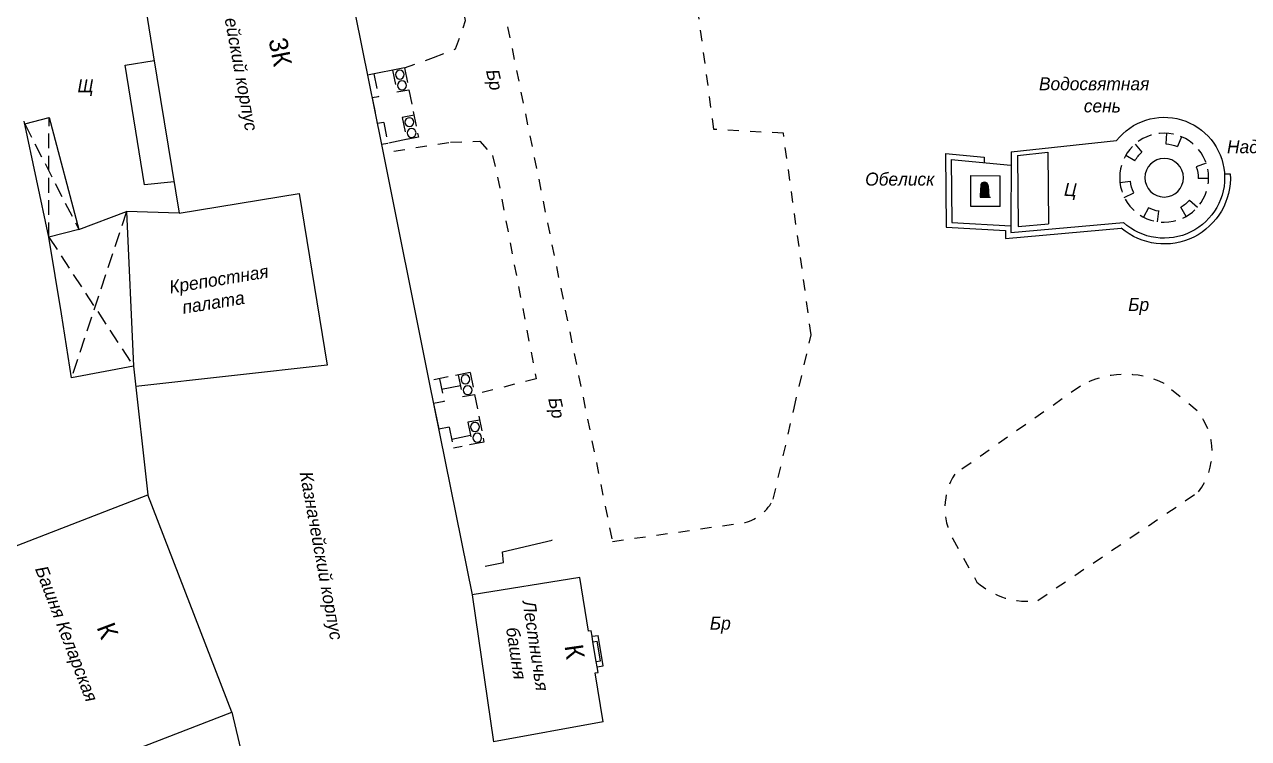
# Model space of a CAD drawing. Header units: metres. Extents: x 2227888 to 2228620, y 529759 to 530801.
# Drawn here: x 2228154.6 to 2228237.2, y 530318.9 to 530367.1 of the extents above; entities that cross this region are included whole.
import ezdxf

# ---------------------------------------------------------------- set-up
doc = ezdxf.new("R2010")
doc.units = ezdxf.units.M
doc.header["$LTSCALE"] = 0.5
for name, pattern in [('189_3', [3, 1.5, -1.5]), ('22', [3, 2, -1]), ('CONTI', [0]), ('L2X1', [3, 2, -1])]:
    doc.linetypes.add(name, pattern=pattern)
doc.layers.add('ИИ_ЗДАНИЯ_СООРУЖЕНИЯ_025', color=7, linetype='Continuous', lineweight=25)
doc.layers.add('КУЛЬТ_РИТУАЛ', color=252, linetype='CONTI')
doc.layers.add('ТРОТУАРЫ', color=252, linetype='CONTI')
doc.layers.get('0').off()
doc.styles.add('БМ431', font='', dxfattribs={"height": 0.875})
doc.styles.add('рубленый', font='', dxfattribs={"height": 1})
doc.styles.get('БМ431').set_extended_font_data('Bm431', italic=True)
doc.styles.get('рубленый').set_extended_font_data('P131')
doc.linetypes.add('119_3', pattern='A,6,-2,[12,GUGK.shx,S=1,R=0,X=0,Y=0],6,[12,GUGK.shx,S=1,R=180,X=0,Y=0],-2', length=16)
doc.linetypes.add('280', pattern='A,2,[9,GUGK.shx,S=0.25,R=0,X=0,Y=0.5],2,0', length=4)
doc.linetypes.add('84a_2', pattern='A,0.001,[5,GUGK.shx,S=0.9,R=225,X=0,Y=0],0.5,[5,GUGK.shx,S=0.4,R=225,X=0,Y=0],0.5', length=1.001)

# ---------------------------------------------------------------- blocks, each defined once
blk = doc.blocks.new('g067_1')
at = {"linetype": 'Continuous'}
for p, q in [((-0.288, 0.307), (0.231, 0.826)), ((-0.287, 0.322), (0.228, 0.837)), ((-0.287, 0.32), (0.228, 0.835)), ((-0.287, 0.318), (0.229, 0.834)), ((-0.287, 0.316), (0.229, 0.833)), ((-0.287, 0.315), (0.23, 0.831)), ((-0.287, 0.313), (0.23, 0.83)), ((-0.287, 0.311), (0.231, 0.829)), ((-0.287, 0.309), (0.231, 0.827)), ((-0.286, 0.337), (0.224, 0.847)), ((-0.286, 0.335), (0.225, 0.846)), ((-0.286, 0.333), (0.225, 0.844)), ((-0.286, 0.332), (0.226, 0.843)), ((-0.286, 0.33), (0.226, 0.842)), ((-0.286, 0.328), (0.226, 0.84)), ((-0.286, 0.326), (0.227, 0.839)), ((-0.286, 0.324), (0.227, 0.838)), ((-0.285, 0.352), (0.22, 0.857)), ((-0.285, 0.351), (0.22, 0.856)), ((-0.285, 0.349), (0.221, 0.854)), ((-0.285, 0.347), (0.221, 0.853)), ((-0.285, 0.345), (0.222, 0.852)), ((-0.285, 0.343), (0.222, 0.851)), ((-0.285, 0.341), (0.223, 0.849)), ((-0.285, 0.339), (0.224, 0.848)), ((-0.284, 0.368), (0.215, 0.866)), ((-0.284, 0.366), (0.216, 0.865)), ((-0.284, 0.364), (0.216, 0.864)), ((-0.284, 0.362), (0.217, 0.863)), ((-0.284, 0.36), (0.218, 0.862)), ((-0.284, 0.358), (0.218, 0.86)), ((-0.284, 0.356), (0.219, 0.859)), ((-0.284, 0.354), (0.219, 0.858)), ((-0.283, 0.381), (0.211, 0.874)), ((-0.283, 0.379), (0.212, 0.873)), ((-0.283, 0.377), (0.212, 0.872)), ((-0.283, 0.375), (0.213, 0.871)), ((-0.283, 0.373), (0.213, 0.87)), ((-0.283, 0.371), (0.214, 0.869)), ((-0.283, 0.369), (0.215, 0.867)), ((-0.282, 0.396), (0.206, 0.883)), ((-0.282, 0.394), (0.206, 0.882)), ((-0.282, 0.392), (0.207, 0.881)), ((-0.282, 0.39), (0.208, 0.88)), ((-0.282, 0.388), (0.208, 0.879)), ((-0.282, 0.387), (0.209, 0.878)), ((-0.282, 0.385), (0.21, 0.877)), ((-0.282, 0.383), (0.21, 0.875)), ((-0.281, 0.411), (0.2, 0.892)), ((-0.281, 0.409), (0.201, 0.891)), ((-0.281, 0.407), (0.202, 0.89)), ((-0.281, 0.405), (0.202, 0.889)), ((-0.281, 0.404), (0.203, 0.888)), ((-0.281, 0.402), (0.204, 0.887)), ((-0.281, 0.4), (0.204, 0.885)), ((-0.281, 0.398), (0.205, 0.884)), ((-0.28, 0.426), (0.194, 0.9)), ((-0.28, 0.424), (0.195, 0.899)), ((-0.28, 0.423), (0.196, 0.898)), ((-0.28, 0.421), (0.197, 0.897)), ((-0.28, 0.419), (0.197, 0.896)), ((-0.28, 0.417), (0.198, 0.895)), ((-0.28, 0.415), (0.199, 0.894)), ((-0.28, 0.413), (0.199, 0.893)), ((-0.279, 0.441), (0.188, 0.908)), ((-0.279, 0.44), (0.189, 0.907)), ((-0.279, 0.438), (0.19, 0.906)), ((-0.279, 0.436), (0.191, 0.905)), ((-0.279, 0.434), (0.191, 0.904)), ((-0.279, 0.432), (0.192, 0.903)), ((-0.279, 0.43), (0.193, 0.902)), ((-0.279, 0.428), (0.194, 0.901)), ((-0.278, 0.457), (0.182, 0.916)), ((-0.278, 0.455), (0.183, 0.915)), ((-0.278, 0.453), (0.184, 0.914)), ((-0.278, 0.451), (0.184, 0.913)), ((-0.278, 0.449), (0.185, 0.912)), ((-0.278, 0.447), (0.186, 0.911)), ((-0.278, 0.445), (0.187, 0.91)), ((-0.278, 0.443), (0.188, 0.909)), ((-0.277, 0.472), (0.175, 0.924)), ((-0.277, 0.47), (0.176, 0.923)), ((-0.277, 0.468), (0.177, 0.922)), ((-0.277, 0.466), (0.178, 0.921)), ((-0.277, 0.464), (0.179, 0.92)), ((-0.277, 0.462), (0.179, 0.919)), ((-0.277, 0.46), (0.18, 0.918)), ((-0.277, 0.458), (0.181, 0.917)), ((-0.276, 0.487), (0.168, 0.931)), ((-0.276, 0.485), (0.169, 0.93)), ((-0.276, 0.483), (0.17, 0.929)), ((-0.276, 0.481), (0.171, 0.928)), ((-0.276, 0.479), (0.172, 0.927)), ((-0.276, 0.477), (0.173, 0.926)), ((-0.276, 0.476), (0.174, 0.925)), ((-0.276, 0.474), (0.174, 0.924)), ((-0.275, 0.502), (0.161, 0.938)), ((-0.275, 0.5), (0.162, 0.937)), ((-0.275, 0.498), (0.163, 0.936)), ((-0.275, 0.496), (0.164, 0.935)), ((-0.275, 0.494), (0.165, 0.934)), ((-0.275, 0.493), (0.166, 0.933)), ((-0.275, 0.491), (0.166, 0.932)), ((-0.275, 0.489), (0.167, 0.932)), ((-0.274, 0.517), (0.154, 0.944)), ((-0.274, 0.515), (0.154, 0.943)), ((-0.274, 0.513), (0.155, 0.943)), ((-0.274, 0.512), (0.156, 0.942)), ((-0.274, 0.51), (0.157, 0.941)), ((-0.274, 0.508), (0.158, 0.94)), ((-0.274, 0.506), (0.159, 0.939)), ((-0.274, 0.504), (0.16, 0.938)), ((-0.273, 0.532), (0.146, 0.951)), ((-0.273, 0.53), (0.147, 0.95)), ((-0.273, 0.529), (0.148, 0.949)), ((-0.273, 0.527), (0.149, 0.948)), ((-0.273, 0.525), (0.15, 0.947)), ((-0.273, 0.523), (0.151, 0.947)), ((-0.273, 0.521), (0.152, 0.946)), ((-0.273, 0.519), (0.153, 0.945)), ((-0.272, 0.548), (0.138, 0.957)), ((-0.272, 0.546), (0.139, 0.956)), ((-0.272, 0.544), (0.14, 0.955)), ((-0.272, 0.542), (0.141, 0.954)), ((-0.272, 0.54), (0.142, 0.954)), ((-0.272, 0.538), (0.143, 0.953)), ((-0.272, 0.536), (0.144, 0.952)), ((-0.272, 0.534), (0.145, 0.951)), ((-0.271, 0.561), (0.13, 0.962)), ((-0.271, 0.559), (0.131, 0.961)), ((-0.271, 0.557), (0.132, 0.96)), ((-0.271, 0.555), (0.133, 0.96)), ((-0.271, 0.553), (0.134, 0.959)), ((-0.271, 0.551), (0.136, 0.958)), ((-0.271, 0.549), (0.137, 0.957)), ((-0.27, 0.576), (0.122, 0.967)), ((-0.27, 0.574), (0.123, 0.966)), ((-0.27, 0.572), (0.124, 0.966)), ((-0.27, 0.57), (0.125, 0.965)), ((-0.27, 0.568), (0.126, 0.964)), ((-0.27, 0.566), (0.127, 0.964)), ((-0.27, 0.565), (0.128, 0.963)), ((-0.27, 0.563), (0.129, 0.962)), ((-0.269, 0.591), (0.113, 0.972)), ((-0.269, 0.589), (0.114, 0.972)), ((-0.269, 0.587), (0.115, 0.971)), ((-0.269, 0.585), (0.116, 0.97)), ((-0.269, 0.583), (0.117, 0.97)), ((-0.269, 0.582), (0.118, 0.969)), ((-0.269, 0.58), (0.119, 0.968)), ((-0.269, 0.578), (0.12, 0.968)), ((-0.268, 0.606), (0.103, 0.977)), ((-0.268, 0.604), (0.105, 0.977)), ((-0.268, 0.602), (0.106, 0.976)), ((-0.268, 0.601), (0.107, 0.975)), ((-0.268, 0.599), (0.108, 0.975)), ((-0.268, 0.597), (0.109, 0.974)), ((-0.268, 0.595), (0.11, 0.974)), ((-0.268, 0.593), (0.111, 0.973)), ((-0.267, 0.621), (0.094, 0.982)), ((-0.267, 0.619), (0.095, 0.981)), ((-0.267, 0.618), (0.096, 0.981)), ((-0.267, 0.616), (0.097, 0.98)), ((-0.267, 0.614), (0.099, 0.979)), ((-0.267, 0.612), (0.1, 0.979)), ((-0.267, 0.61), (0.101, 0.978)), ((-0.267, 0.608), (0.102, 0.978)), ((-0.266, 0.637), (0.084, 0.986)), ((-0.266, 0.635), (0.085, 0.985)), ((-0.266, 0.633), (0.086, 0.985)), ((-0.266, 0.631), (0.088, 0.984)), ((-0.266, 0.629), (0.089, 0.984)), ((-0.266, 0.627), (0.09, 0.983)), ((-0.266, 0.625), (0.091, 0.983)), ((-0.266, 0.623), (0.092, 0.982)), ((-0.265, 0.652), (0.073, 0.99)), ((-0.265, 0.65), (0.075, 0.989)), ((-0.265, 0.648), (0.076, 0.989)), ((-0.265, 0.646), (0.077, 0.988)), ((-0.265, 0.644), (0.079, 0.988)), ((-0.265, 0.642), (0.08, 0.987)), ((-0.265, 0.64), (0.081, 0.987)), ((-0.265, 0.638), (0.082, 0.986)), ((-0.264, 0.667), (0.063, 0.993)), ((-0.264, 0.665), (0.064, 0.993)), ((-0.264, 0.663), (0.065, 0.992)), ((-0.264, 0.661), (0.067, 0.992)), ((-0.264, 0.659), (0.068, 0.991)), ((-0.264, 0.657), (0.069, 0.991)), ((-0.264, 0.655), (0.071, 0.991)), ((-0.264, 0.654), (0.072, 0.99)), ((-0.263, 0.682), (0.052, 0.996)), ((-0.263, 0.68), (0.053, 0.996)), ((-0.263, 0.678), (0.054, 0.995)), ((-0.263, 0.676), (0.056, 0.995)), ((-0.263, 0.674), (0.057, 0.995)), ((-0.263, 0.673), (0.059, 0.994)), ((-0.263, 0.671), (0.06, 0.994)), ((-0.263, 0.669), (0.061, 0.993)), ((-0.262, 0.697), (0.04, 0.999)), ((-0.262, 0.695), (0.041, 0.998)), ((-0.262, 0.693), (0.043, 0.998)), ((-0.262, 0.691), (0.044, 0.998)), ((-0.262, 0.69), (0.046, 0.997)), ((-0.262, 0.688), (0.047, 0.997)), ((-0.262, 0.686), (0.049, 0.997)), ((-0.262, 0.684), (0.05, 0.996)), ((-0.261, 0.712), (0.028, 1.001)), ((-0.261, 0.71), (0.029, 1)), ((-0.261, 0.709), (0.031, 1)), ((-0.261, 0.707), (0.032, 1)), ((-0.261, 0.705), (0.034, 1)), ((-0.261, 0.703), (0.035, 0.999)), ((-0.261, 0.701), (0.037, 0.999)), ((-0.261, 0.699), (0.038, 0.999)), ((-0.26, 0.727), (0.015, 1.002)), ((-0.26, 0.726), (0.017, 1.002)), ((-0.26, 0.724), (0.018, 1.002)), ((-0.26, 0.722), (0.02, 1.002)), ((-0.26, 0.72), (0.022, 1.001)), ((-0.26, 0.718), (0.023, 1.001)), ((-0.26, 0.716), (0.025, 1.001)), ((-0.26, 0.714), (0.026, 1.001)), ((-0.259, 0.743), (0.002, 1.003)), ((-0.259, 0.741), (0.004, 1.003)), ((-0.259, 0.739), (0.005, 1.003)), ((-0.259, 0.737), (0.007, 1.003)), ((-0.259, 0.735), (0.009, 1.003)), ((-0.259, 0.733), (0.01, 1.003)), ((-0.259, 0.731), (0.012, 1.002)), ((-0.259, 0.729), (0.014, 1.002)), ((-0.258, 0.765), (-0.019, 1.003)), ((-0.258, 0.763), (-0.018, 1.003)), ((-0.258, 0.761), (-0.016, 1.003)), ((-0.258, 0.759), (-0.014, 1.003)), ((-0.258, 0.757), (-0.012, 1.003)), ((-0.258, 0.756), (-0.01, 1.003)), ((-0.258, 0.754), (-0.008, 1.003)), ((-0.258, 0.752), (-0.007, 1.003)), ((-0.258, 0.75), (-0.005, 1.003)), ((-0.258, 0.748), (-0.003, 1.003)), ((-0.258, 0.746), (-0.001, 1.003)), ((-0.258, 0.744), (0, 1.003)), ((-0.257, 0.77), (-0.025, 1.003)), ((-0.257, 0.769), (-0.023, 1.003)), ((-0.257, 0.767), (-0.021, 1.003)), ((-0.257, 0.778), (-0.033, 1.002)), ((-0.257, 0.776), (-0.031, 1.002)), ((-0.257, 0.774), (-0.029, 1.002)), ((-0.257, 0.772), (-0.027, 1.002)), ((-0.256, 0.782), (-0.037, 1.002)), ((-0.256, 0.78), (-0.035, 1.002)), ((-0.256, 0.786), (-0.041, 1.001)), ((-0.256, 0.784), (-0.039, 1.001)), ((-0.255, 0.788), (-0.043, 1.001)), ((-0.255, 0.792), (-0.047, 1)), ((-0.255, 0.79), (-0.045, 1)), ((-0.254, 0.794), (-0.049, 1)), ((-0.254, 0.799), (-0.053, 0.999)), ((-0.254, 0.797), (-0.051, 0.999)), ((-0.253, 0.801), (-0.055, 0.999)), ((-0.253, 0.803), (-0.058, 0.998)), ((-0.252, 0.805), (-0.06, 0.998)), ((-0.252, 0.808), (-0.062, 0.997)), ((-0.251, 0.81), (-0.064, 0.997)), ((-0.251, 0.812), (-0.067, 0.996)), ((-0.25, 0.815), (-0.069, 0.996)), ((-0.25, 0.817), (-0.072, 0.995)), ((-0.249, 0.819), (-0.074, 0.994)), ((-0.248, 0.822), (-0.076, 0.994)), ((-0.247, 0.824), (-0.079, 0.993)), ((-0.247, 0.827), (-0.081, 0.992)), ((-0.246, 0.829), (-0.084, 0.991)), ((-0.245, 0.832), (-0.087, 0.99)), ((-0.244, 0.835), (-0.089, 0.99)), ((-0.243, 0.837), (-0.092, 0.989)), ((-0.242, 0.84), (-0.095, 0.988)), ((-0.241, 0.843), (-0.098, 0.987)), ((-0.24, 0.846), (-0.101, 0.985)), ((-0.239, 0.849), (-0.104, 0.984)), ((-0.237, 0.852), (-0.107, 0.983)), ((-0.236, 0.855), (-0.11, 0.981)), ((-0.235, 0.858), (-0.113, 0.98)), ((-0.233, 0.862), (-0.116, 0.978)), ((-0.231, 0.865), (-0.12, 0.977)), ((-0.229, 0.869), (-0.123, 0.975)), ((-0.227, 0.873), (-0.127, 0.973)), ((-0.225, 0.877), (-0.131, 0.971)), ((-0.223, 0.881), (-0.135, 0.968)), ((-0.22, 0.885), (-0.14, 0.965)), ((-0.217, 0.89), (-0.145, 0.962)), ((-0.213, 0.896), (-0.15, 0.959)), ((-0.209, 0.902), (-0.157, 0.954)), ((-0.203, 0.91), (-0.164, 0.948)), ((-0.192, 0.922), (-0.177, 0.938)), ((-0.308, 0.006), (0.255, 0.568)), ((-0.308, 0.004), (0.255, 0.566)), ((-0.307, 0.021), (0.254, 0.581)), ((-0.307, 0.019), (0.254, 0.58)), ((-0.307, 0.017), (0.254, 0.578)), ((-0.307, 0.015), (0.254, 0.576)), ((-0.307, 0.013), (0.254, 0.575)), ((-0.307, 0.011), (0.254, 0.573)), ((-0.307, 0.01), (0.254, 0.571)), ((-0.307, 0.008), (0.254, 0.57)), ((-0.307, 0.003), (0.255, 0.565)), ((-0.306, 0.036), (0.253, 0.595)), ((-0.306, 0.034), (0.253, 0.593)), ((-0.306, 0.032), (0.253, 0.591)), ((-0.306, 0.03), (0.253, 0.59)), ((-0.306, 0.029), (0.253, 0.588)), ((-0.306, 0.027), (0.253, 0.586)), ((-0.306, 0.025), (0.253, 0.585)), ((-0.306, 0.023), (0.254, 0.583)), ((-0.305, 0.051), (0.252, 0.608)), ((-0.305, 0.049), (0.252, 0.606)), ((-0.305, 0.047), (0.252, 0.604)), ((-0.305, 0.046), (0.252, 0.603)), ((-0.305, 0.044), (0.252, 0.601)), ((-0.305, 0.042), (0.252, 0.599)), ((-0.305, 0.04), (0.253, 0.598)), ((-0.305, 0.038), (0.253, 0.596)), ((-0.305, 0.003), (0.255, 0.563)), ((-0.304, 0.066), (0.251, 0.621)), ((-0.304, 0.065), (0.251, 0.619)), ((-0.304, 0.063), (0.251, 0.618)), ((-0.304, 0.061), (0.251, 0.616)), ((-0.304, 0.059), (0.251, 0.614)), ((-0.304, 0.057), (0.252, 0.613)), ((-0.304, 0.055), (0.252, 0.611)), ((-0.304, 0.053), (0.252, 0.609)), ((-0.303, 0.082), (0.25, 0.634)), ((-0.303, 0.08), (0.25, 0.633)), ((-0.303, 0.078), (0.25, 0.631)), ((-0.303, 0.076), (0.25, 0.629)), ((-0.303, 0.074), (0.251, 0.628)), ((-0.303, 0.072), (0.251, 0.626)), ((-0.303, 0.07), (0.251, 0.624)), ((-0.303, 0.068), (0.251, 0.623)), ((-0.303, 0.003), (0.255, 0.561)), ((-0.302, 0.097), (0.249, 0.648)), ((-0.302, 0.095), (0.249, 0.646)), ((-0.302, 0.093), (0.249, 0.644)), ((-0.302, 0.091), (0.25, 0.643)), ((-0.302, 0.089), (0.25, 0.641)), ((-0.302, 0.087), (0.25, 0.639)), ((-0.302, 0.085), (0.25, 0.638)), ((-0.302, 0.083), (0.25, 0.636)), ((-0.301, 0.112), (0.248, 0.661)), ((-0.301, 0.11), (0.248, 0.659)), ((-0.301, 0.108), (0.249, 0.657)), ((-0.301, 0.106), (0.249, 0.656)), ((-0.301, 0.104), (0.249, 0.654)), ((-0.301, 0.102), (0.249, 0.653)), ((-0.301, 0.101), (0.249, 0.651)), ((-0.301, 0.099), (0.249, 0.649)), ((-0.301, 0.003), (0.255, 0.56)), ((-0.3, 0.127), (0.247, 0.674)), ((-0.3, 0.125), (0.248, 0.672)), ((-0.3, 0.123), (0.248, 0.671)), ((-0.3, 0.121), (0.248, 0.669)), ((-0.3, 0.119), (0.248, 0.667)), ((-0.3, 0.118), (0.248, 0.666)), ((-0.3, 0.116), (0.248, 0.664)), ((-0.3, 0.114), (0.248, 0.662)), ((-0.3, 0.003), (0.255, 0.558)), ((-0.299, 0.142), (0.247, 0.687)), ((-0.299, 0.14), (0.247, 0.686)), ((-0.299, 0.138), (0.247, 0.684)), ((-0.299, 0.137), (0.247, 0.682)), ((-0.299, 0.135), (0.247, 0.681)), ((-0.299, 0.133), (0.247, 0.679)), ((-0.299, 0.131), (0.247, 0.677)), ((-0.299, 0.129), (0.247, 0.676)), ((-0.298, 0.157), (0.246, 0.701)), ((-0.298, 0.155), (0.246, 0.699)), ((-0.298, 0.154), (0.246, 0.697)), ((-0.298, 0.152), (0.246, 0.696)), ((-0.298, 0.15), (0.246, 0.694)), ((-0.298, 0.148), (0.246, 0.692)), ((-0.298, 0.146), (0.246, 0.691)), ((-0.298, 0.144), (0.246, 0.689)), ((-0.298, 0.003), (0.255, 0.556)), ((-0.297, 0.172), (0.245, 0.714)), ((-0.297, 0.171), (0.245, 0.712)), ((-0.297, 0.169), (0.245, 0.711)), ((-0.297, 0.167), (0.245, 0.709)), ((-0.297, 0.165), (0.245, 0.707)), ((-0.297, 0.163), (0.245, 0.706)), ((-0.297, 0.161), (0.245, 0.704)), ((-0.297, 0.159), (0.246, 0.702)), ((-0.296, 0.186), (0.244, 0.725)), ((-0.296, 0.184), (0.244, 0.724)), ((-0.296, 0.182), (0.244, 0.722)), ((-0.296, 0.18), (0.244, 0.72)), ((-0.296, 0.178), (0.245, 0.719)), ((-0.296, 0.176), (0.245, 0.717)), ((-0.296, 0.174), (0.245, 0.715)), ((-0.296, 0.003), (0.255, 0.555)), ((-0.295, 0.201), (0.243, 0.739)), ((-0.295, 0.199), (0.243, 0.737)), ((-0.295, 0.197), (0.243, 0.735)), ((-0.295, 0.195), (0.244, 0.734)), ((-0.295, 0.193), (0.244, 0.732)), ((-0.295, 0.191), (0.244, 0.73)), ((-0.295, 0.19), (0.244, 0.729)), ((-0.295, 0.188), (0.244, 0.727)), ((-0.294, 0.216), (0.242, 0.752)), ((-0.294, 0.214), (0.242, 0.75)), ((-0.294, 0.212), (0.243, 0.749)), ((-0.294, 0.21), (0.243, 0.747)), ((-0.294, 0.208), (0.243, 0.745)), ((-0.294, 0.207), (0.243, 0.744)), ((-0.294, 0.205), (0.243, 0.742)), ((-0.294, 0.203), (0.243, 0.74)), ((-0.294, 0.003), (0.256, 0.553)), ((-0.293, 0.231), (0.242, 0.766)), ((-0.293, 0.229), (0.242, 0.764)), ((-0.293, 0.227), (0.242, 0.762)), ((-0.293, 0.226), (0.242, 0.761)), ((-0.293, 0.224), (0.242, 0.759)), ((-0.293, 0.222), (0.242, 0.757)), ((-0.293, 0.22), (0.242, 0.755)), ((-0.293, 0.218), (0.242, 0.754)), ((-0.293, 0.003), (0.256, 0.551)), ((-0.292, 0.246), (0.241, 0.779)), ((-0.292, 0.244), (0.241, 0.777)), ((-0.292, 0.243), (0.241, 0.776)), ((-0.292, 0.241), (0.241, 0.774)), ((-0.292, 0.239), (0.241, 0.772)), ((-0.292, 0.237), (0.242, 0.771)), ((-0.292, 0.235), (0.242, 0.769)), ((-0.292, 0.233), (0.242, 0.767)), ((-0.291, 0.262), (0.239, 0.791)), ((-0.291, 0.26), (0.24, 0.79)), ((-0.291, 0.258), (0.24, 0.788)), ((-0.291, 0.256), (0.24, 0.787)), ((-0.291, 0.254), (0.24, 0.785)), ((-0.291, 0.252), (0.24, 0.784)), ((-0.291, 0.25), (0.241, 0.782)), ((-0.291, 0.248), (0.241, 0.78)), ((-0.291, 0.003), (0.256, 0.55)), ((-0.29, 0.277), (0.237, 0.803)), ((-0.29, 0.275), (0.237, 0.802)), ((-0.29, 0.273), (0.238, 0.8)), ((-0.29, 0.271), (0.238, 0.799)), ((-0.29, 0.269), (0.238, 0.797)), ((-0.29, 0.267), (0.239, 0.796)), ((-0.29, 0.265), (0.239, 0.794)), ((-0.29, 0.263), (0.239, 0.793)), ((-0.289, 0.292), (0.234, 0.815)), ((-0.289, 0.29), (0.235, 0.813)), ((-0.289, 0.288), (0.235, 0.812)), ((-0.289, 0.286), (0.236, 0.811)), ((-0.289, 0.284), (0.236, 0.809)), ((-0.289, 0.282), (0.236, 0.808)), ((-0.289, 0.28), (0.237, 0.806)), ((-0.289, 0.279), (0.237, 0.805)), ((-0.289, 0.003), (0.256, 0.548)), ((-0.288, 0.305), (0.232, 0.825)), ((-0.288, 0.303), (0.232, 0.823)), ((-0.288, 0.301), (0.233, 0.822)), ((-0.288, 0.299), (0.233, 0.82)), ((-0.288, 0.297), (0.233, 0.819)), ((-0.288, 0.296), (0.234, 0.818)), ((-0.288, 0.294), (0.234, 0.816)), ((-0.287, 0.003), (0.256, 0.546)), ((-0.285, 0.003), (0.256, 0.545)), ((-0.284, 0.003), (0.256, 0.543)), ((-0.282, 0.003), (0.256, 0.541)), ((-0.28, 0.003), (0.256, 0.54)), ((-0.278, 0.003), (0.257, 0.538)), ((-0.277, 0.003), (0.257, 0.537)), ((-0.275, 0.003), (0.257, 0.535)), ((-0.273, 0.003), (0.257, 0.533)), ((-0.271, 0.003), (0.257, 0.532)), ((-0.27, 0.003), (0.257, 0.53)), ((-0.268, 0.003), (0.257, 0.528)), ((-0.266, 0.003), (0.257, 0.527)), ((-0.264, 0.003), (0.257, 0.525)), ((-0.262, 0.003), (0.258, 0.523)), ((-0.261, 0.003), (0.258, 0.522)), ((-0.259, 0.003), (0.258, 0.52)), ((-0.257, 0.003), (0.258, 0.518)), ((-0.255, 0.003), (0.258, 0.517)), ((-0.254, 0.003), (0.258, 0.515)), ((-0.252, 0.003), (0.258, 0.513)), ((-0.25, 0.003), (0.258, 0.512)), ((-0.248, 0.003), (0.258, 0.51)), ((-0.247, 0.003), (0.259, 0.508)), ((-0.245, 0.003), (0.259, 0.507)), ((-0.243, 0.003), (0.259, 0.505)), ((-0.241, 0.003), (0.259, 0.503)), ((-0.239, 0.003), (0.259, 0.502)), ((-0.238, 0.003), (0.259, 0.5)), ((-0.236, 0.003), (0.259, 0.498)), ((-0.234, 0.003), (0.259, 0.497)), ((-0.232, 0.003), (0.259, 0.495)), ((-0.231, 0.003), (0.26, 0.493)), ((-0.229, 0.003), (0.26, 0.492)), ((-0.227, 0.003), (0.26, 0.49)), ((-0.225, 0.003), (0.26, 0.488)), ((-0.224, 0.003), (0.26, 0.487)), ((-0.222, 0.003), (0.26, 0.485)), ((-0.22, 0.003), (0.26, 0.483)), ((-0.218, 0.003), (0.26, 0.482)), ((-0.217, 0.003), (0.26, 0.48)), ((-0.215, 0.003), (0.261, 0.479)), ((-0.213, 0.003), (0.261, 0.477)), ((-0.211, 0.003), (0.261, 0.475)), ((-0.209, 0.003), (0.261, 0.474)), ((-0.208, 0.003), (0.261, 0.472)), ((-0.206, 0.003), (0.261, 0.47)), ((-0.204, 0.003), (0.261, 0.469)), ((-0.202, 0.003), (0.261, 0.467)), ((-0.201, 0.003), (0.261, 0.465)), ((-0.199, 0.003), (0.262, 0.464)), ((-0.197, 0.003), (0.262, 0.462)), ((-0.195, 0.003), (0.262, 0.46)), ((-0.194, 0.003), (0.262, 0.459)), ((-0.192, 0.003), (0.262, 0.457)), ((-0.19, 0.003), (0.262, 0.455)), ((-0.188, 0.003), (0.262, 0.454)), ((-0.186, 0.003), (0.262, 0.452)), ((-0.185, 0.003), (0.262, 0.45)), ((-0.183, 0.003), (0.263, 0.449)), ((-0.181, 0.003), (0.263, 0.447)), ((-0.179, 0.003), (0.263, 0.445)), ((-0.178, 0.003), (0.263, 0.444)), ((-0.176, 0.003), (0.263, 0.442)), ((-0.174, 0.003), (0.263, 0.44)), ((-0.172, 0.003), (0.263, 0.439)), ((-0.171, 0.003), (0.263, 0.437)), ((-0.169, 0.003), (0.263, 0.435)), ((-0.167, 0.003), (0.264, 0.434)), ((-0.165, 0.003), (0.264, 0.432)), ((-0.163, 0.003), (0.264, 0.43)), ((-0.162, 0.003), (0.264, 0.429)), ((-0.16, 0.003), (0.264, 0.427)), ((-0.158, 0.003), (0.264, 0.425)), ((-0.156, 0.003), (0.264, 0.424)), ((-0.155, 0.003), (0.264, 0.422)), ((-0.153, 0.003), (0.264, 0.42)), ((-0.151, 0.003), (0.265, 0.419)), ((-0.149, 0.003), (0.265, 0.417)), ((-0.148, 0.003), (0.265, 0.416)), ((-0.146, 0.003), (0.265, 0.414)), ((-0.144, 0.003), (0.265, 0.412)), ((-0.142, 0.003), (0.265, 0.411)), ((-0.141, 0.003), (0.265, 0.409)), ((-0.139, 0.003), (0.265, 0.407)), ((-0.137, 0.003), (0.265, 0.406)), ((-0.135, 0.003), (0.265, 0.404)), ((-0.133, 0.003), (0.266, 0.402)), ((-0.132, 0.003), (0.266, 0.401)), ((-0.13, 0.003), (0.266, 0.399)), ((-0.128, 0.003), (0.266, 0.397)), ((-0.126, 0.003), (0.266, 0.396)), ((-0.125, 0.003), (0.266, 0.394)), ((-0.123, 0.003), (0.266, 0.392)), ((-0.121, 0.003), (0.266, 0.391)), ((-0.119, 0.003), (0.266, 0.389)), ((-0.118, 0.003), (0.267, 0.387)), ((-0.116, 0.003), (0.267, 0.386)), ((-0.114, 0.003), (0.267, 0.384)), ((-0.112, 0.003), (0.267, 0.382)), ((-0.11, 0.003), (0.267, 0.381)), ((-0.109, 0.003), (0.267, 0.379)), ((-0.107, 0.003), (0.267, 0.377)), ((-0.105, 0.003), (0.267, 0.376)), ((-0.103, 0.003), (0.267, 0.374)), ((-0.102, 0.003), (0.268, 0.372)), ((-0.1, 0.003), (0.268, 0.371)), ((-0.098, 0.003), (0.268, 0.369)), ((-0.096, 0.003), (0.268, 0.367)), ((-0.095, 0.003), (0.268, 0.366)), ((-0.093, 0.003), (0.268, 0.364)), ((-0.091, 0.003), (0.268, 0.362)), ((-0.089, 0.003), (0.268, 0.361)), ((-0.087, 0.003), (0.268, 0.359)), ((-0.086, 0.003), (0.269, 0.358)), ((-0.084, 0.003), (0.269, 0.356)), ((-0.082, 0.003), (0.269, 0.354)), ((-0.08, 0.003), (0.269, 0.353)), ((-0.079, 0.003), (0.269, 0.351)), ((-0.077, 0.003), (0.269, 0.349)), ((-0.075, 0.003), (0.269, 0.348)), ((-0.073, 0.003), (0.269, 0.346)), ((-0.072, 0.003), (0.269, 0.344)), ((-0.07, 0.003), (0.27, 0.343)), ((-0.068, 0.003), (0.27, 0.341)), ((-0.066, 0.003), (0.27, 0.339)), ((-0.064, 0.003), (0.27, 0.338)), ((-0.063, 0.003), (0.27, 0.336)), ((-0.061, 0.003), (0.27, 0.334)), ((-0.059, 0.003), (0.27, 0.333)), ((-0.057, 0.003), (0.27, 0.331)), ((-0.056, 0.003), (0.27, 0.329)), ((-0.054, 0.003), (0.271, 0.328)), ((-0.052, 0.003), (0.271, 0.326)), ((-0.05, 0.003), (0.271, 0.324)), ((-0.049, 0.003), (0.271, 0.323)), ((-0.047, 0.003), (0.271, 0.321)), ((-0.045, 0.003), (0.271, 0.319)), ((-0.043, 0.003), (0.271, 0.318)), ((-0.042, 0.003), (0.271, 0.316)), ((-0.04, 0.003), (0.271, 0.314)), ((-0.038, 0.003), (0.272, 0.313)), ((-0.036, 0.003), (0.272, 0.311)), ((-0.034, 0.003), (0.272, 0.309)), ((-0.033, 0.003), (0.272, 0.308)), ((-0.031, 0.003), (0.272, 0.306)), ((-0.029, 0.003), (0.272, 0.304)), ((-0.027, 0.003), (0.272, 0.303)), ((-0.026, 0.003), (0.272, 0.301)), ((-0.024, 0.003), (0.272, 0.3)), ((-0.022, 0.003), (0.273, 0.298)), ((-0.02, 0.003), (0.273, 0.296)), ((-0.019, 0.003), (0.273, 0.295)), ((-0.017, 0.003), (0.273, 0.293)), ((-0.015, 0.003), (0.273, 0.291)), ((-0.013, 0.003), (0.273, 0.29)), ((-0.011, 0.003), (0.273, 0.288)), ((-0.01, 0.003), (0.273, 0.286)), ((-0.008, 0.003), (0.273, 0.285)), ((-0.006, 0.003), (0.274, 0.283)), ((-0.004, 0.003), (0.274, 0.281)), ((-0.003, 0.003), (0.274, 0.28)), ((-0.001, 0.003), (0.274, 0.278)), ((0.001, 0.003), (0.274, 0.276)), ((0.003, 0.003), (0.274, 0.275)), ((0.004, 0.003), (0.274, 0.273)), ((0.006, 0.003), (0.274, 0.271)), ((0.008, 0.003), (0.274, 0.27)), ((0.01, 0.003), (0.275, 0.268)), ((0.012, 0.003), (0.275, 0.266)), ((0.013, 0.003), (0.275, 0.265)), ((0.015, 0.003), (0.275, 0.263)), ((0.017, 0.003), (0.275, 0.261)), ((0.019, 0.003), (0.275, 0.26)), ((0.02, 0.003), (0.275, 0.258)), ((0.022, 0.003), (0.275, 0.256)), ((0.024, 0.003), (0.275, 0.255)), ((0.026, 0.003), (0.276, 0.253)), ((0.027, 0.003), (0.276, 0.251)), ((0.029, 0.003), (0.276, 0.25)), ((0.031, 0.003), (0.276, 0.248)), ((0.033, 0.003), (0.276, 0.246)), ((0.035, 0.003), (0.276, 0.245)), ((0.036, 0.003), (0.276, 0.243)), ((0.038, 0.003), (0.276, 0.242)), ((0.04, 0.003), (0.276, 0.24)), ((0.042, 0.003), (0.277, 0.238)), ((0.043, 0.003), (0.277, 0.237)), ((0.045, 0.003), (0.277, 0.235)), ((0.047, 0.003), (0.277, 0.233)), ((0.049, 0.003), (0.277, 0.232)), ((0.05, 0.003), (0.277, 0.23)), ((0.052, 0.003), (0.277, 0.228)), ((0.054, 0.003), (0.277, 0.227)), ((0.056, 0.003), (0.277, 0.225)), ((0.057, 0.003), (0.278, 0.223)), ((0.059, 0.003), (0.278, 0.222)), ((0.061, 0.003), (0.278, 0.22)), ((0.063, 0.003), (0.278, 0.218)), ((0.065, 0.003), (0.278, 0.217)), ((0.066, 0.003), (0.278, 0.215)), ((0.068, 0.003), (0.278, 0.213)), ((0.07, 0.003), (0.278, 0.212)), ((0.072, 0.003), (0.278, 0.21)), ((0.073, 0.003), (0.279, 0.208)), ((0.075, 0.003), (0.279, 0.207)), ((0.077, 0.003), (0.279, 0.205)), ((0.079, 0.003), (0.279, 0.203)), ((0.08, 0.003), (0.279, 0.202)), ((0.082, 0.003), (0.279, 0.2)), ((0.084, 0.003), (0.279, 0.198)), ((0.086, 0.003), (0.279, 0.197)), ((0.088, 0.003), (0.279, 0.195)), ((0.089, 0.003), (0.28, 0.193)), ((0.091, 0.003), (0.28, 0.192)), ((0.093, 0.003), (0.28, 0.19)), ((0.095, 0.003), (0.28, 0.188)), ((0.096, 0.003), (0.28, 0.187)), ((0.098, 0.003), (0.28, 0.185)), ((0.1, 0.003), (0.28, 0.184)), ((0.102, 0.003), (0.28, 0.182)), ((0.103, 0.003), (0.28, 0.18)), ((0.105, 0.003), (0.281, 0.179)), ((0.107, 0.003), (0.281, 0.177)), ((0.109, 0.003), (0.281, 0.175)), ((0.111, 0.003), (0.281, 0.174)), ((0.112, 0.003), (0.281, 0.172)), ((0.114, 0.003), (0.281, 0.17)), ((0.116, 0.003), (0.281, 0.169)), ((0.118, 0.003), (0.281, 0.167)), ((0.119, 0.003), (0.281, 0.165)), ((0.121, 0.003), (0.282, 0.164)), ((0.123, 0.003), (0.282, 0.162)), ((0.125, 0.003), (0.282, 0.16)), ((0.126, 0.003), (0.282, 0.159)), ((0.128, 0.003), (0.282, 0.157)), ((0.13, 0.003), (0.282, 0.155)), ((0.132, 0.003), (0.282, 0.154)), ((0.133, 0.003), (0.282, 0.152)), ((0.135, 0.003), (0.282, 0.15)), ((0.137, 0.003), (0.283, 0.149)), ((0.139, 0.003), (0.283, 0.147)), ((0.141, 0.003), (0.283, 0.145)), ((0.142, 0.003), (0.283, 0.144)), ((0.144, 0.003), (0.283, 0.142)), ((0.146, 0.003), (0.283, 0.14)), ((0.148, 0.003), (0.283, 0.139)), ((0.149, 0.003), (0.283, 0.137)), ((0.151, 0.003), (0.283, 0.135)), ((0.153, 0.003), (0.284, 0.134)), ((0.155, 0.003), (0.284, 0.132)), ((0.156, 0.003), (0.284, 0.13)), ((0.158, 0.003), (0.284, 0.129)), ((0.16, 0.003), (0.284, 0.127)), ((0.162, 0.003), (0.284, 0.125)), ((0.164, 0.003), (0.284, 0.124)), ((0.165, 0.003), (0.284, 0.122)), ((0.167, 0.003), (0.284, 0.121)), ((0.169, 0.003), (0.284, 0.119)), ((0.171, 0.003), (0.285, 0.117)), ((0.172, 0.003), (0.285, 0.116)), ((0.174, 0.003), (0.285, 0.114)), ((0.176, 0.003), (0.285, 0.112)), ((0.178, 0.003), (0.285, 0.111)), ((0.179, 0.003), (0.285, 0.109)), ((0.181, 0.003), (0.285, 0.107)), ((0.183, 0.003), (0.285, 0.106)), ((0.185, 0.003), (0.285, 0.104)), ((0.187, 0.003), (0.286, 0.102)), ((0.188, 0.003), (0.286, 0.101)), ((0.19, 0.003), (0.286, 0.099)), ((0.192, 0.003), (0.286, 0.097)), ((0.194, 0.003), (0.286, 0.096)), ((0.195, 0.003), (0.286, 0.094)), ((0.197, 0.003), (0.286, 0.092)), ((0.199, 0.003), (0.286, 0.091)), ((0.201, 0.003), (0.286, 0.089)), ((0.202, 0.003), (0.287, 0.087)), ((0.204, 0.003), (0.287, 0.086)), ((0.206, 0.003), (0.287, 0.084)), ((0.208, 0.003), (0.287, 0.082)), ((0.21, 0.003), (0.287, 0.081)), ((0.211, 0.003), (0.287, 0.079)), ((0.213, 0.003), (0.287, 0.077)), ((0.215, 0.003), (0.287, 0.076)), ((0.217, 0.003), (0.287, 0.074)), ((0.218, 0.003), (0.288, 0.072)), ((0.22, 0.003), (0.288, 0.071)), ((0.222, 0.003), (0.288, 0.069)), ((0.224, 0.003), (0.288, 0.067)), ((0.225, 0.003), (0.288, 0.066)), ((0.227, 0.003), (0.288, 0.064)), ((0.229, 0.003), (0.288, 0.063)), ((0.231, 0.003), (0.288, 0.061)), ((0.232, 0.003), (0.288, 0.059)), ((0.234, 0.003), (0.289, 0.058)), ((0.236, 0.003), (0.289, 0.056)), ((0.238, 0.003), (0.289, 0.054)), ((0.24, 0.003), (0.289, 0.053)), ((0.241, 0.003), (0.289, 0.051)), ((0.243, 0.003), (0.289, 0.049)), ((0.245, 0.003), (0.289, 0.048)), ((0.247, 0.003), (0.289, 0.046)), ((0.248, 0.003), (0.289, 0.044)), ((0.25, 0.003), (0.29, 0.043)), ((0.252, 0.003), (0.29, 0.041)), ((0.254, 0.003), (0.29, 0.039)), ((0.255, 0.003), (0.29, 0.038)), ((0.257, 0.003), (0.29, 0.036)), ((0.259, 0.003), (0.29, 0.034)), ((0.261, 0.003), (0.29, 0.033)), ((0.263, 0.003), (0.29, 0.031)), ((0.264, 0.003), (0.29, 0.029)), ((0.266, 0.003), (0.291, 0.028)), ((0.268, 0.003), (0.291, 0.026)), ((0.27, 0.003), (0.291, 0.024)), ((0.271, 0.003), (0.291, 0.023)), ((0.273, 0.003), (0.291, 0.021)), ((0.275, 0.003), (0.291, 0.019)), ((0.277, 0.003), (0.291, 0.018)), ((0.278, 0.003), (0.291, 0.016)), ((0.28, 0.003), (0.291, 0.014)), ((0.282, 0.003), (0.292, 0.013)), ((0.284, 0.003), (0.292, 0.011)), ((0.286, 0.003), (0.292, 0.009)), ((0.287, 0.003), (0.292, 0.008)), ((0.289, 0.003), (0.292, 0.006)), ((0.291, 0.003), (0.292, 0.005))]:
    blk.add_line(p, q, dxfattribs=at)
at = {"color": 0}
for p, q in [((-0.258, 0.753), (-0.308, 0.003)), ((-0.308, 0.003), (0.292, 0.003)), ((0.242, 0.753), (0.292, 0.003)), ((0.292, 0.003), (0.392, 0.003))]:
    blk.add_line(p, q, dxfattribs=at)
blk.add_arc((-0.008, 0.753), 0.25, 0, 180, dxfattribs=at)

msp = doc.modelspace()

# ---------------------------------------------------------------- linework, layer by layer
at = {"layer": 'ИИ_ЗДАНИЯ_СООРУЖЕНИЯ_025', "extrusion": (-2.03036e-17, 5.69296e-17, -1)}
for p, q in [((2228218.45, 530356.895), (2228220.409, 530356.887)), ((2228220.41, 530354.816), (2228218.451, 530354.815)), ((2228220.776, 530353.188), (2228220.775, 530352.645))]:
    msp.add_line(p, q, dxfattribs=at)
at = {"layer": 'КУЛЬТ_РИТУАЛ', "extrusion": (-2.03036e-17, 5.69296e-17, -1)}
for p, q in [((2228180.249, 530364.165), (2228177.758, 530363.666)), ((2228154.646, 530360.383), (2228156.28, 530360.807)), ((2228156.28, 530360.807), (2228158.293, 530353.252)), ((2228156.275, 530352.741), (2228154.606, 530360.575)), ((2228179.13, 530359.074), (2228178.699, 530358.988)), ((2228180.452, 530359.348), (2228179.189, 530359.095)), ((2228181.186, 530359.486), (2228180.393, 530359.327)), ((2228221.153, 530358.507), (2228228.263, 530359.258)), ((2228231.628, 530359.75), (2228231.593, 530359.039)), ((2228232.651, 530359.516), (2228232.373, 530358.86)), ((2228216.741, 530358.381), (2228219.335, 530358.138)), ((2228216.741, 530358.381), (2228216.788, 530353.428)), ((2228221.153, 530358.507), (2228221.146, 530353.057)), ((2228221.579, 530358.256), (2228223.624, 530358.472)), ((2228221.579, 530358.256), (2228221.624, 530353.459)), ((2228223.624, 530358.472), (2228223.669, 530353.644)), ((2228229.502, 530357.903), (2228228.886, 530358.261)), ((2228229.514, 530359.02), (2228229.981, 530358.482)), ((2228217.115, 530357.974), (2228217.156, 530353.743)), ((2228217.115, 530357.974), (2228221.14, 530357.598)), ((2228219.335, 530358.138), (2228219.335, 530357.767)), ((2228234.316, 530357.729), (2228233.643, 530357.498)), ((2228218.451, 530354.815), (2228218.45, 530356.895)), ((2228220.41, 530354.816), (2228220.409, 530356.887)), ((2228234.479, 530356.692), (2228233.766, 530356.707)), ((2228235.548, 530357.011), (2228235.939, 530357.007)), ((2228228.496, 530356.44), (2228229.205, 530356.515)), ((2228228.787, 530355.431), (2228229.426, 530355.745)), ((2228233.194, 530355.24), (2228233.728, 530354.768)), ((2228161.5, 530354.467), (2228161.973, 530344.039)), ((2228230.417, 530354.728), (2228230.086, 530354.097)), ((2228231.022, 530353.789), (2228231.13, 530354.493)), ((2228232.964, 530354.147), (2228232.611, 530354.766)), ((2228216.788, 530353.428), (2228220.776, 530353.188)), ((2228217.156, 530353.743), (2228221.147, 530353.504)), ((2228220.775, 530352.645), (2228228.587, 530353.351)), ((2228221.146, 530353.057), (2228228.732, 530353.742)), ((2228221.624, 530353.459), (2228223.669, 530353.644)), ((2228158.293, 530353.252), (2228156.275, 530352.741)), ((2228157.133, 530347.578), (2228156.275, 530352.741)), ((2228157.792, 530343.248), (2228157.133, 530347.578)), ((2228161.973, 530344.039), (2228157.792, 530343.248)), ((2228184.019, 530342.726), (2228182.755, 530342.473)), ((2228182.212, 530341.526), (2228182.559, 530339.8)), ((2228184.703, 530339.356), (2228183.439, 530339.103)), ((2228192.066, 530329.794), (2228184.807, 530328.621)), ((2228192.652, 530326.169), (2228192.066, 530329.794)), ((2228192.85, 530326.199), (2228192.652, 530326.169)), ((2228192.906, 530325.823), (2228192.85, 530326.199)), ((2228192.906, 530325.823), (2228193.31, 530325.885)), ((2228192.961, 530325.457), (2228192.906, 530325.823)), ((2228192.961, 530325.457), (2228193.252, 530325.501)), ((2228193.185, 530324.121), (2228192.961, 530325.457)), ((2228193.468, 530324.166), (2228193.252, 530325.501)), ((2228193.644, 530323.819), (2228193.31, 530325.885)), ((2228193.185, 530324.121), (2228193.468, 530324.166)), ((2228193.244, 530323.756), (2228193.185, 530324.121)), ((2228193.244, 530323.756), (2228193.644, 530323.819)), ((2228193.305, 530323.38), (2228193.244, 530323.756)), ((2228193.108, 530323.348), (2228193.305, 530323.38)), ((2228193.639, 530320.061), (2228193.108, 530323.348)), ((2228193.639, 530320.061), (2228186.255, 530318.709))]:
    msp.add_line(p, q, dxfattribs=at)
at = {"layer": 'КУЛЬТ_РИТУАЛ', "linetype": 'L2X1', "extrusion": (-2.03036e-17, 5.69296e-17, -1)}
for p, q in [((2228179.446, 530364.017), (2228179.739, 530362.546)), ((2228180.249, 530364.165), (2228181.186, 530359.486)), ((2228178.185, 530363.752), (2228178.491, 530362.215)), ((2228179.739, 530362.546), (2228180.541, 530362.694)), ((2228178.491, 530362.215), (2228178.068, 530362.137)), ((2228178.068, 530362.137), (2228178.414, 530360.41)), ((2228180.898, 530360.969), (2228180.096, 530360.821)), ((2228180.096, 530360.821), (2228180.393, 530359.327)), ((2228178.848, 530360.49), (2228178.414, 530360.41)), ((2228178.848, 530360.49), (2228179.13, 530359.074)), ((2228184.675, 530343.606), (2228181.903, 530343.058)), ((2228183.873, 530343.459), (2228184.165, 530341.988)), ((2228184.675, 530343.606), (2228185.612, 530338.927)), ((2228182.612, 530343.193), (2228182.917, 530341.656)), ((2228184.165, 530341.988), (2228184.967, 530342.135)), ((2228182.917, 530341.656), (2228182.212, 530341.526)), ((2228185.325, 530340.41), (2228184.523, 530340.263)), ((2228184.523, 530340.263), (2228184.819, 530338.768)), ((2228183.275, 530339.931), (2228182.559, 530339.8)), ((2228183.275, 530339.931), (2228183.556, 530338.515)), ((2228185.612, 530338.927), (2228183.556, 530338.515))]:
    msp.add_line(p, q, dxfattribs=at)
at = {"layer": 'КУЛЬТ_РИТУАЛ', "linetype": '22', "extrusion": (-2.03036e-17, 5.69296e-17, -1)}
for p, q in [((2228156.275, 530352.741), (2228156.28, 530360.807)), ((2228154.646, 530360.383), (2228158.293, 530353.252))]:
    msp.add_line(p, q, dxfattribs=at)
at = {"layer": 'КУЛЬТ_РИТУАЛ', "extrusion": (-2.03036e-17, 5.69296e-17, -1), "elevation": 0}
for points in [[(-2228168.888, 530398.728), (-2228170.659, 530399.073), (-2228172.136, 530391.698), (-2228176.051, 530372.154), (-2228178.699, 530358.988), (-2228181.903, 530343.058), (-2228184.807, 530328.621)], [(-2228160.953, 530397.187), (-2228157.221, 530396.462), (-2228158.456, 530389.654), (-2228160.753, 530380.93), (-2228163.309, 530365.043), (-2228165.062, 530354.368), (-2228161.5, 530354.467)]]:
    msp.add_lwpolyline(points, dxfattribs=at)
at = {"layer": 'КУЛЬТ_РИТУАЛ', "elevation": 0}
for points in [[(2228164.716, 530356.477), (2228162.716, 530356.273), (2228161.423, 530364.345), (2228163.371, 530364.665)], [(2228158.293, 530353.252), (2228161.5, 530354.467)]]:
    msp.add_lwpolyline(points, dxfattribs=at)
at = {"layer": 'КУЛЬТ_РИТУАЛ', "elevation": 0, "flags": 128}
for points in [[(2228165.062, 530354.368), (2228173.141, 530355.695), (2228175.041, 530344.121), (2228162.125, 530342.681)], [(2228161.973, 530344.039), (2228162.94, 530335.369)], [(2228148.019, 530329.595), (2228162.94, 530335.369)], [(2228153.692, 530314.934), (2228168.614, 530320.708), (2228162.94, 530335.369)], [(2228184.807, 530328.621), (2228186.255, 530318.709)], [(2228168.614, 530320.708), (2228169.718, 530316.039)]]:
    msp.add_lwpolyline(points, dxfattribs=at)
at = {"layer": 'КУЛЬТ_РИТУАЛ', "linetype": '22', "elevation": 0}
for points in [[(2228161.5, 530354.467), (2228157.792, 530343.248)], [(2228156.275, 530352.741), (2228161.973, 530344.039)]]:
    msp.add_lwpolyline(points, dxfattribs=at)
at = {"layer": 'КУЛЬТ_РИТУАЛ', "linetype": '280', "elevation": 0, "flags": 128}
msp.add_lwpolyline([(2228185.694, 530330.551), (2228186.92, 530330.79), (2228186.86, 530331.52), (2228190.2, 530332.31), (2228190.197, 530332.311)], dxfattribs=at)
at = {"layer": 'КУЛЬТ_РИТУАЛ', "extrusion": (-2.03036e-17, 5.69296e-17, -1)}
for centre, radius in [((-2228179.938, 530363.713), 0.3), ((-2228180.083, 530362.982), 0.3), ((-2228180.583, 530360.505), 0.3), ((-2228180.728, 530359.774), 0.3), ((-2228231.48, 530356.754), 1.3), ((-2228184.364, 530343.154), 0.3), ((-2228184.51, 530342.423), 0.3), ((-2228185.009, 530339.946), 0.3), ((-2228185.155, 530339.215), 0.3)]:
    msp.add_circle(centre, radius, dxfattribs=at)
at = {"layer": 'КУЛЬТ_РИТУАЛ', "linetype": 'L2X1', "extrusion": (-2.03036e-17, 5.69296e-17, -1)}
msp.add_circle((-2228231.48, 530356.754), 3, dxfattribs=at)
at = {"layer": 'КУЛЬТ_РИТУАЛ', "extrusion": (-2.03036e-17, 5.69296e-17, -1)}
for radius, start, end in [(4.077, 37.90775, 312.37481), (2.287, 30.15928, 49.05998), (2.287, 92.83193, 112.98585), (2.287, 161.02466, 181.17857), (4.467, 176.75043, 310.36676), (2.287, 333.84196, 353.99588), (2.287, 221.44583, 240.34653), (2.287, 278.77786, 297.67856)]:
    msp.add_arc((-2228231.48, 530356.754), radius, start, end, dxfattribs=at)
at = {"layer": 'ТРОТУАРЫ', "linetype": '189_3'}
for points, elevation in [([(2228167.2, 530464.39), (2228174.583, 530428.774), (2228175.242, 530425.731), (2228194.271, 530332.219), (2228194.271, 530332.219)], 209.098), ([(2228180.249, 530364.165), (2228182.214, 530364.86), (2228183.702, 530365.453), (2228184.371, 530367.36), (2228179.962, 530386.93), (2228178.49, 530387.545), (2228175.56, 530387.517)], 0), ([(2228179.532, 530358.554), (2228183.36, 530359.147), (2228185.322, 530359.225), (2228186.195, 530358.254), (2228186.534, 530356.783), (2228189.128, 530343.187), (2228184.967, 530342.135)], 0)]:
    msp.add_lwpolyline(points, dxfattribs=dict(at, elevation=elevation))
at = {"layer": 'ТРОТУАРЫ', "linetype": '189_3', "elevation": 208.674}
msp.add_lwpolyline([(2228194.271, 530332.219), (2228203.222, 530333.497), (2228203.222, 530333.497, 0.216481), (2228205.122, 530335.067), (2228206.528, 530341.216), (2228207.675, 530346.166), (2228207.675, 530346.166), (2228205.8, 530359.755), (2228201.119, 530360.01), (2228199.129, 530374.778)], format="xyb", dxfattribs=at)
at = {"layer": 'ТРОТУАРЫ', "linetype": '189_3'}
msp.add_lwpolyline([(2228225.829, 530342.69), (2228217.355, 530336.752), (2228217.355, 530336.752, 0.274167), (2228217.223, 530332.403), (2228218.851, 530329.48, 0.22527), (2228222.961, 530328.241), (2228222.961, 530328.241), (2228222.961, 530328.241), (2228233.789, 530335.56), (2228233.789, 530335.56), (2228233.789, 530335.56), (2228233.789, 530335.56, 0.350542), (2228233.711, 530341.027), (2228231.475, 530342.868), (2228231.475, 530342.868), (2228231.475, 530342.868, 0.252405), (2228225.829, 530342.69), (2228225.829, 530342.69), (2228225.829, 530342.69)], format="xyb", dxfattribs=at)

# ---------------------------------------------------------------- block references
at = {"layer": 'КУЛЬТ_РИТУАЛ', "linetype": '84a_2'}
msp.add_blockref('g067_1', (2228219.374, 530355.451), dxfattribs=at)

# ---------------------------------------------------------------- texts
at = {"layer": 'КУЛЬТ_РИТУАЛ'}
for s, height, rotation, style, p in [('Казначейский корпус', 0.875, 280.43017, 'БМ431', (2228167.434, 530371.186)), ('3К', 1.25, 281.06323, 'рубленый', (2228171.081, 530366.058)), ('Крепостная', 0.875, 9.32554, 'БМ431', (2228164.462, 530348.936)), ('  палата', 0.875, 9.32554, 'БМ431', (2228164.704, 530347.462)), ('Казначейский корпус', 0.875, 280.43017, 'БМ431', (2228173.178, 530336.842)), ('Башня Келарская', 0.875, 290.97557, 'БМ431', (2228155.328, 530330.364)), ('Лестничья', 0.875, 278.65644, 'БМ431', (2228188.206, 530328.165)), ('К', 1.25, 290.5868, 'рубленый', (2228159.477, 530326.437)), ('башня', 0.875, 278.65644, 'БМ431', (2228187.095, 530326.365)), ('К', 1.25, 278.31547, 'рубленый', (2228191.039, 530325.178))]:
    msp.add_text(s, height=height, rotation=rotation, dxfattribs=dict(at, style=style)).set_placement(p)
at = {"layer": 'КУЛЬТ_РИТУАЛ', "linetype": '84a_2', "style": 'БМ431'}
for s, p in [('Водосвятная', (2228223.036, 530362.655)), ('сень', (2228226.062, 530361.162))]:
    msp.add_text(s, height=0.875, dxfattribs=at).set_placement(p)
at = {"layer": 'КУЛЬТ_РИТУАЛ', "style": 'БМ431'}
for s, p in [('Надкладезная', (2228235.717, 530358.408)), ('Обелиск', (2228211.317, 530356.224))]:
    msp.add_text(s, height=0.875, dxfattribs=at).set_placement(p)
at = {"layer": 'КУЛЬТ_РИТУАЛ', "linetype": '84a_2', "style": 'БМ431'}
msp.add_text('Ц', height=0.875, rotation=356.47725, dxfattribs=at).set_placement((2228224.711, 530355.542))
at = {"layer": 'ТРОТУАРЫ', "style": 'БМ431'}
msp.add_text('Щ', height=0.875, dxfattribs=at).set_placement((2228158.202, 530362.519))
at = {"layer": 'ТРОТУАРЫ', "linetype": '84a_2', "style": 'БМ431'}
msp.add_text('Бр', height=0.875, rotation=282.30259, dxfattribs=at).set_placement((2228185.744, 530363.961))
for p in [(2228229.052, 530347.765), (2228200.842, 530326.27)]:
    msp.add_text('Бр', height=0.875, dxfattribs=at).set_placement(p)
at = {"layer": 'ТРОТУАРЫ', "linetype": '119_3', "style": 'БМ431'}
msp.add_text('Бр', height=0.875, rotation=281.87402, dxfattribs=at).set_placement((2228189.94, 530341.83))

doc.saveas('drawing.dxf')
